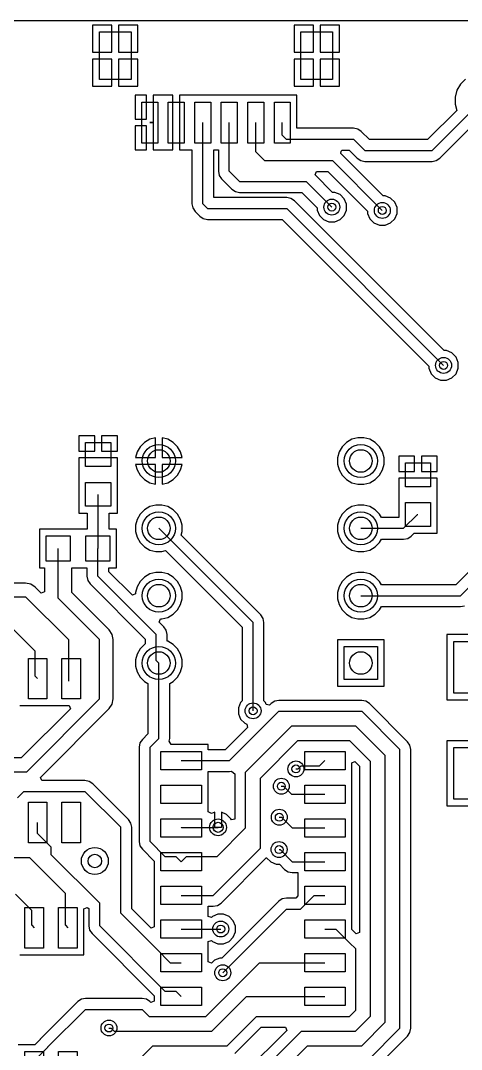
# Model space of a CAD drawing. Header units: inches. Extents: x 58 to 161, y 42 to 107.
# Drawn here: x 81.91 to 98.54, y 68.61 to 107.42 of the extents above; entities that cross this region are included whole.
import ezdxf

# ---------------------------------------------------------------- set-up
doc = ezdxf.new("R2010")
doc.units = ezdxf.units.IN
for name, color, linetype in [('Pad Holes', 156, 'Continuous'), ('Top Layer', 1, 'Continuous'), ('Via Holes', 16, 'Continuous')]:
    doc.layers.add(name, color=color, linetype=linetype)

# ---------------------------------------------------------------- blocks, each defined once
blk = doc.blocks.new('INDC5032X150N_2')
at = {"layer": 'Top Layer'}
for p, q in [((-2.975, -1.7), (-2.975, 1.7)), ((-2.975, 1.7), (-1.025, 1.7)), ((-1.025, 1.7), (-1.025, -1.7)), ((1.025, -1.7), (1.025, 1.7)), ((1.025, 1.7), (2.975, 1.7)), ((2.975, 1.7), (2.975, -1.7)), ((-1.025, -1.7), (-2.975, -1.7)), ((2.975, -1.7), (1.025, -1.7))]:
    blk.add_line(p, q, dxfattribs=at)
blk = doc.blocks.new('RESC1608X55N_10')
at = {"layer": 'Top Layer'}
for p, q in [((-1.2, -0.475), (-1.2, 0.475)), ((-1.2, 0.475), (-0.3, 0.475)), ((-0.3, 0.475), (-0.3, -0.475)), ((0.3, -0.475), (0.3, 0.475)), ((0.3, 0.475), (1.2, 0.475)), ((1.2, 0.475), (1.2, -0.475)), ((-0.3, -0.475), (-1.2, -0.475)), ((1.2, -0.475), (0.3, -0.475))]:
    blk.add_line(p, q, dxfattribs=at)
blk = doc.blocks.new('RESC1608X55N_24')
at = {"layer": 'Top Layer'}
for p, q in [((-1.2, -0.475), (-1.2, 0.475)), ((-1.2, 0.475), (-0.3, 0.475)), ((-0.3, 0.475), (-0.3, -0.475)), ((0.3, -0.475), (0.3, 0.475)), ((0.3, 0.475), (1.2, 0.475)), ((1.2, 0.475), (1.2, -0.475)), ((-0.3, -0.475), (-1.2, -0.475)), ((1.2, -0.475), (0.3, -0.475))]:
    blk.add_line(p, q, dxfattribs=at)
blk = doc.blocks.new('RESC1608X55N_28')
at = {"layer": 'Top Layer'}
for p, q in [((-1.2, -0.475), (-1.2, 0.475)), ((-1.2, 0.475), (-0.3, 0.475)), ((-0.3, 0.475), (-0.3, -0.475)), ((0.3, -0.475), (0.3, 0.475)), ((0.3, 0.475), (1.2, 0.475)), ((1.2, 0.475), (1.2, -0.475)), ((-0.3, -0.475), (-1.2, -0.475)), ((1.2, -0.475), (0.3, -0.475))]:
    blk.add_line(p, q, dxfattribs=at)
blk = doc.blocks.new('BM06BSRSSTBLFSN_50')
at = {"layer": 'Top Layer'}
for p, q in [((-2.8, 0.813), (-2.8, 2.363)), ((-2.8, 2.363), (-2.2, 2.363)), ((-2.2, 2.363), (-2.2, 0.813)), ((-1.8, 0.813), (-1.8, 2.363)), ((-1.8, 2.363), (-1.2, 2.363)), ((-1.2, 2.363), (-1.2, 0.813)), ((-0.8, 0.813), (-0.8, 2.363)), ((-0.8, 2.363), (-0.2, 2.363)), ((-0.2, 2.363), (-0.2, 0.813)), ((0.2, 0.813), (0.2, 2.363)), ((0.2, 2.363), (0.8, 2.363)), ((0.8, 2.363), (0.8, 0.813)), ((1.2, 0.813), (1.2, 2.363)), ((1.2, 2.363), (1.8, 2.363)), ((1.8, 2.363), (1.8, 0.813)), ((2.2, 0.813), (2.2, 2.363)), ((2.2, 2.363), (2.8, 2.363)), ((2.8, 2.363), (2.8, 0.813)), ((-2.2, 0.813), (-2.8, 0.813)), ((-1.2, 0.813), (-1.8, 0.813)), ((-0.2, 0.813), (-0.8, 0.813)), ((0.8, 0.813), (0.2, 0.813)), ((1.8, 0.813), (1.2, 0.813)), ((2.8, 0.813), (2.2, 0.813)), ((-4.4, -1.837), (-4.4, -0.037)), ((-4.4, -0.037), (-3.2, -0.037)), ((-3.2, -0.037), (-3.2, -1.837)), ((3.2, -1.837), (3.2, -0.037)), ((3.2, -0.037), (4.4, -0.037)), ((4.4, -0.037), (4.4, -1.837)), ((-3.2, -1.837), (-4.4, -1.837)), ((4.4, -1.837), (3.2, -1.837))]:
    blk.add_line(p, q, dxfattribs=at)
blk = doc.blocks.new('SOIC127P600X175_16N_68')
at = {"layer": 'Top Layer'}
for p, q in [((-3.475, 4.795), (-1.95, 4.795)), ((-3.475, 4.095), (-3.475, 4.795)), ((-1.95, 4.795), (-1.95, 4.095)), ((1.95, 4.795), (3.475, 4.795)), ((1.95, 4.095), (1.95, 4.795)), ((3.475, 4.795), (3.475, 4.095)), ((-1.95, 4.095), (-3.475, 4.095)), ((3.475, 4.095), (1.95, 4.095)), ((-3.475, 3.525), (-1.95, 3.525)), ((-3.475, 2.825), (-3.475, 3.525)), ((-1.95, 3.525), (-1.95, 2.825)), ((1.95, 3.525), (3.475, 3.525)), ((1.95, 2.825), (1.95, 3.525)), ((3.475, 3.525), (3.475, 2.825)), ((-1.95, 2.825), (-3.475, 2.825)), ((3.475, 2.825), (1.95, 2.825)), ((-3.475, 2.255), (-1.95, 2.255)), ((-3.475, 1.555), (-3.475, 2.255)), ((-1.95, 2.255), (-1.95, 1.555)), ((1.95, 2.255), (3.475, 2.255)), ((1.95, 1.555), (1.95, 2.255)), ((3.475, 2.255), (3.475, 1.555)), ((-1.95, 1.555), (-3.475, 1.555)), ((3.475, 1.555), (1.95, 1.555)), ((-3.475, 0.985), (-1.95, 0.985)), ((-3.475, 0.285), (-3.475, 0.985)), ((-1.95, 0.985), (-1.95, 0.285)), ((1.95, 0.985), (3.475, 0.985)), ((1.95, 0.285), (1.95, 0.985)), ((3.475, 0.985), (3.475, 0.285)), ((-1.95, 0.285), (-3.475, 0.285)), ((3.475, 0.285), (1.95, 0.285)), ((-3.475, -0.285), (-1.95, -0.285)), ((-3.475, -0.985), (-3.475, -0.285)), ((-1.95, -0.285), (-1.95, -0.985)), ((1.95, -0.285), (3.475, -0.285)), ((1.95, -0.985), (1.95, -0.285)), ((3.475, -0.285), (3.475, -0.985)), ((-1.95, -0.985), (-3.475, -0.985)), ((3.475, -0.985), (1.95, -0.985)), ((-3.475, -1.555), (-1.95, -1.555)), ((-3.475, -2.255), (-3.475, -1.555)), ((-1.95, -1.555), (-1.95, -2.255)), ((1.95, -1.555), (3.475, -1.555)), ((1.95, -2.255), (1.95, -1.555)), ((3.475, -1.555), (3.475, -2.255)), ((-1.95, -2.255), (-3.475, -2.255)), ((3.475, -2.255), (1.95, -2.255)), ((-3.475, -2.825), (-1.95, -2.825)), ((-3.475, -3.525), (-3.475, -2.825)), ((-1.95, -2.825), (-1.95, -3.525)), ((1.95, -2.825), (3.475, -2.825)), ((1.95, -3.525), (1.95, -2.825)), ((3.475, -2.825), (3.475, -3.525)), ((-1.95, -3.525), (-3.475, -3.525)), ((3.475, -3.525), (1.95, -3.525)), ((-3.475, -4.095), (-1.95, -4.095)), ((-3.475, -4.795), (-3.475, -4.095)), ((-1.95, -4.095), (-1.95, -4.795)), ((1.95, -4.095), (3.475, -4.095)), ((1.95, -4.795), (1.95, -4.095)), ((3.475, -4.095), (3.475, -4.795)), ((-1.95, -4.795), (-3.475, -4.795)), ((3.475, -4.795), (1.95, -4.795))]:
    blk.add_line(p, q, dxfattribs=at)
blk = doc.blocks.new('SOIC127P600X175_8N_99')
at = {"layer": 'Top Layer'}
for p, q in [((-3.475, 2.255), (-1.95, 2.255)), ((-3.475, 1.555), (-3.475, 2.255)), ((-1.95, 2.255), (-1.95, 1.555)), ((1.95, 2.255), (3.475, 2.255)), ((1.95, 1.555), (1.95, 2.255)), ((3.475, 2.255), (3.475, 1.555)), ((-1.95, 1.555), (-3.475, 1.555)), ((3.475, 1.555), (1.95, 1.555)), ((-3.475, 0.985), (-1.95, 0.985)), ((-3.475, 0.285), (-3.475, 0.985)), ((-1.95, 0.985), (-1.95, 0.285)), ((1.95, 0.985), (3.475, 0.985)), ((1.95, 0.285), (1.95, 0.985)), ((3.475, 0.985), (3.475, 0.285)), ((-1.95, 0.285), (-3.475, 0.285)), ((3.475, 0.285), (1.95, 0.285)), ((-3.475, -0.285), (-1.95, -0.285)), ((-3.475, -0.985), (-3.475, -0.285)), ((-1.95, -0.285), (-1.95, -0.985)), ((1.95, -0.285), (3.475, -0.285)), ((1.95, -0.985), (1.95, -0.285)), ((3.475, -0.285), (3.475, -0.985)), ((-1.95, -0.985), (-3.475, -0.985)), ((3.475, -0.985), (1.95, -0.985)), ((-3.475, -1.555), (-1.95, -1.555)), ((-3.475, -2.255), (-3.475, -1.555)), ((-1.95, -1.555), (-1.95, -2.255)), ((1.95, -1.555), (3.475, -1.555)), ((1.95, -2.255), (1.95, -1.555)), ((3.475, -1.555), (3.475, -2.255)), ((-1.95, -2.255), (-3.475, -2.255)), ((3.475, -2.255), (1.95, -2.255))]:
    blk.add_line(p, q, dxfattribs=at)
blk = doc.blocks.new('DIP762W65P254L965H470Q8N_101')
at = {"layer": 'Pad Holes'}
for centre in [(-3.81, 3.81), (3.81, 3.81), (-3.81, 1.27), (3.81, 1.27), (-3.81, -1.27), (3.81, -1.27), (-3.81, -3.81), (3.81, -3.81)]:
    blk.add_circle(centre, 0.425, dxfattribs=at)
at = {"layer": 'Top Layer'}
for p, q in [((-4.435, 4.435), (-3.185, 4.435)), ((-4.435, 3.185), (-4.435, 4.435)), ((-3.185, 4.435), (-3.185, 3.185)), ((-3.185, 3.185), (-4.435, 3.185))]:
    blk.add_line(p, q, dxfattribs=at)
for centre in [(3.81, 3.81), (-3.81, 1.27), (3.81, 1.27), (-3.81, -1.27), (3.81, -1.27), (-3.81, -3.81), (3.81, -3.81)]:
    blk.add_circle(centre, 0.625, dxfattribs=at)
blk = doc.blocks.new('SOIC127P600X175_8N_103')
at = {"layer": 'Top Layer'}
for p, q in [((-3.475, 2.255), (-1.95, 2.255)), ((-3.475, 1.555), (-3.475, 2.255)), ((-1.95, 2.255), (-1.95, 1.555)), ((1.95, 2.255), (3.475, 2.255)), ((1.95, 1.555), (1.95, 2.255)), ((3.475, 2.255), (3.475, 1.555)), ((-1.95, 1.555), (-3.475, 1.555)), ((3.475, 1.555), (1.95, 1.555)), ((-3.475, 0.985), (-1.95, 0.985)), ((-3.475, 0.285), (-3.475, 0.985)), ((-1.95, 0.985), (-1.95, 0.285)), ((1.95, 0.985), (3.475, 0.985)), ((1.95, 0.285), (1.95, 0.985)), ((3.475, 0.985), (3.475, 0.285)), ((-1.95, 0.285), (-3.475, 0.285)), ((3.475, 0.285), (1.95, 0.285)), ((-3.475, -0.285), (-1.95, -0.285)), ((-3.475, -0.985), (-3.475, -0.285)), ((-1.95, -0.285), (-1.95, -0.985)), ((1.95, -0.285), (3.475, -0.285)), ((1.95, -0.985), (1.95, -0.285)), ((3.475, -0.285), (3.475, -0.985)), ((-1.95, -0.985), (-3.475, -0.985)), ((3.475, -0.985), (1.95, -0.985)), ((-3.475, -1.555), (-1.95, -1.555)), ((-3.475, -2.255), (-3.475, -1.555)), ((-1.95, -1.555), (-1.95, -2.255)), ((1.95, -1.555), (3.475, -1.555)), ((1.95, -2.255), (1.95, -1.555)), ((3.475, -1.555), (3.475, -2.255)), ((-1.95, -2.255), (-3.475, -2.255)), ((3.475, -2.255), (1.95, -2.255))]:
    blk.add_line(p, q, dxfattribs=at)

msp = doc.modelspace()

# ---------------------------------------------------------------- linework, layer by layer
at = {"layer": 'Top Layer'}
for p, q in [((61.341, 107.417), (125.539, 107.417)), ((85.354, 107.247), (84.627, 107.247)), ((84.627, 107.247), (84.627, 106.22)), ((85.354, 106.22), (85.354, 107.247)), ((86.335, 107.247), (85.608, 107.247)), ((85.608, 107.247), (85.608, 106.22)), ((86.335, 106.22), (86.335, 107.247)), ((92.954, 107.247), (92.227, 107.247)), ((92.227, 107.247), (92.227, 106.22)), ((92.954, 106.22), (92.954, 107.247)), ((93.935, 107.247), (93.208, 107.247)), ((93.208, 107.247), (93.208, 106.22)), ((93.935, 106.22), (93.935, 107.247)), ((84.627, 106.22), (85.354, 106.22)), ((85.354, 105.966), (84.627, 105.966)), ((84.627, 105.966), (84.627, 104.939)), ((85.354, 104.939), (85.354, 105.966)), ((85.608, 106.22), (86.335, 106.22)), ((86.335, 105.966), (85.608, 105.966)), ((85.608, 105.966), (85.608, 104.939)), ((86.335, 104.939), (86.335, 105.966)), ((92.227, 106.22), (92.954, 106.22)), ((92.954, 105.966), (92.227, 105.966)), ((92.227, 105.966), (92.227, 104.939)), ((92.954, 104.939), (92.954, 105.966)), ((93.208, 106.22), (93.935, 106.22)), ((93.935, 105.966), (93.208, 105.966)), ((93.208, 105.966), (93.208, 104.939)), ((93.935, 104.939), (93.935, 105.966)), ((98.69, 105.207), (98.501, 105.018)), ((84.627, 104.939), (85.354, 104.939)), ((85.608, 104.939), (86.335, 104.939)), ((92.227, 104.939), (92.954, 104.939)), ((93.208, 104.939), (93.935, 104.939)), ((98.367, 104.786), (98.298, 104.528)), ((98.501, 105.018), (98.367, 104.786)), ((86.654, 104.597), (86.227, 104.597)), ((86.227, 104.597), (86.227, 103.695)), ((86.654, 103.695), (86.654, 104.597)), ((87.654, 104.597), (86.908, 104.597)), ((86.908, 104.597), (86.908, 103.568)), ((87.654, 103.568), (87.654, 104.597)), ((92.335, 104.597), (87.908, 104.597)), ((87.908, 104.597), (87.908, 103.568)), ((92.335, 103.355), (92.335, 104.597)), ((97.434, 102.514), (99.314, 104.394)), ((98.298, 104.528), (98.298, 104.26)), ((98.361, 104.024), (97.264, 102.926)), ((98.298, 104.26), (98.361, 104.024)), ((86.227, 103.695), (86.654, 103.695)), ((86.654, 103.441), (86.227, 103.441)), ((86.227, 103.441), (86.227, 102.539)), ((86.654, 102.539), (86.654, 103.441)), ((86.908, 103.568), (86.781, 103.568)), ((86.781, 103.568), (86.781, 103.568)), ((86.781, 103.568), (86.908, 103.568)), ((86.908, 103.568), (86.908, 102.539)), ((87.654, 102.539), (87.654, 103.568)), ((87.908, 103.568), (87.908, 102.539)), ((88.781, 100.506), (88.781, 103.568)), ((89.781, 101.735), (89.781, 103.568)), ((90.781, 102.462), (90.781, 103.568)), ((91.781, 103.093), (91.781, 103.568)), ((94.468, 103.355), (92.335, 103.355)), ((94.626, 103.324), (94.468, 103.355)), ((94.76, 103.234), (94.626, 103.324)), ((95.068, 102.926), (94.76, 103.234)), ((97.726, 102.223), (98.944, 103.441)), ((91.781, 103.093), (91.931, 102.943)), ((91.931, 102.943), (94.468, 102.943)), ((94.468, 102.943), (94.897, 102.514)), ((97.264, 102.926), (95.068, 102.926)), ((86.227, 102.539), (86.654, 102.539)), ((86.908, 102.539), (87.654, 102.539)), ((87.908, 102.539), (88.369, 102.539)), ((88.369, 102.539), (88.369, 100.506)), ((89.193, 100.742), (89.193, 102.539)), ((89.193, 102.539), (89.369, 102.539)), ((89.369, 102.539), (89.369, 101.735)), ((90.781, 102.462), (91.11, 102.133)), ((93.987, 102.404), (94.005, 102.485)), ((94.005, 102.485), (94.036, 102.531)), ((94.036, 102.531), (94.298, 102.531)), ((94.298, 102.531), (94.606, 102.223)), ((94.897, 102.514), (97.434, 102.514)), ((91.11, 102.133), (93.675, 102.133)), ((93.675, 102.133), (95.555, 100.254)), ((95.583, 100.809), (93.987, 102.404)), ((94.606, 102.223), (94.739, 102.134)), ((94.739, 102.134), (94.897, 102.102)), ((94.897, 102.102), (97.434, 102.102)), ((97.434, 102.102), (97.592, 102.134)), ((97.592, 102.134), (97.726, 102.223)), ((89.369, 101.735), (89.4, 101.577)), ((89.781, 101.735), (90.17, 101.346)), ((93.019, 101.594), (93.071, 101.721)), ((93.071, 101.721), (93.505, 101.721)), ((93.505, 101.721), (95, 100.226)), ((89.4, 101.577), (89.49, 101.444)), ((89.49, 101.444), (89.879, 101.055)), ((90.17, 101.346), (92.685, 101.346)), ((92.685, 101.346), (93.65, 100.381)), ((93.678, 100.936), (93.019, 101.594)), ((89.879, 101.055), (90.012, 100.965)), ((90.012, 100.965), (90.17, 100.934)), ((90.17, 100.934), (92.514, 100.934)), ((92.514, 100.934), (93.095, 100.353)), ((93.76, 100.936), (93.678, 100.936)), ((93.964, 100.851), (93.76, 100.936)), ((91.948, 100.742), (89.193, 100.742)), ((92.106, 100.711), (91.948, 100.742)), ((92.239, 100.621), (92.106, 100.711)), ((97.894, 94.967), (92.239, 100.621)), ((94.12, 100.695), (93.964, 100.851)), ((94.205, 100.491), (94.12, 100.695)), ((95.665, 100.809), (95.583, 100.809)), ((95.869, 100.724), (95.665, 100.809)), ((96.025, 100.568), (95.869, 100.724)), ((96.11, 100.364), (96.025, 100.568)), ((88.369, 100.506), (88.4, 100.348)), ((88.4, 100.348), (88.49, 100.214)), ((88.49, 100.214), (88.665, 100.039)), ((88.781, 100.506), (88.957, 100.33)), ((88.957, 100.33), (91.948, 100.33)), ((91.948, 100.33), (97.866, 94.412)), ((93.095, 100.353), (93.095, 100.27)), ((93.095, 100.27), (93.179, 100.067)), ((94.12, 100.067), (94.205, 100.27)), ((94.205, 100.27), (94.205, 100.491)), ((95, 100.226), (95, 100.143)), ((95, 100.143), (95.084, 99.94)), ((96.025, 99.94), (96.11, 100.143)), ((96.11, 100.143), (96.11, 100.364)), ((88.665, 100.039), (88.799, 99.949)), ((88.799, 99.949), (88.957, 99.918)), ((88.957, 99.918), (91.777, 99.918)), ((91.777, 99.918), (97.311, 94.384)), ((93.179, 100.067), (93.336, 99.91)), ((93.336, 99.91), (93.539, 99.826)), ((93.539, 99.826), (93.76, 99.826)), ((93.76, 99.826), (93.964, 99.91)), ((93.964, 99.91), (94.12, 100.067)), ((95.084, 99.94), (95.241, 99.783)), ((95.241, 99.783), (95.444, 99.699)), ((95.665, 99.699), (95.869, 99.783)), ((95.869, 99.783), (96.025, 99.94)), ((95.444, 99.699), (95.665, 99.699)), ((97.977, 94.967), (97.894, 94.967)), ((98.18, 94.882), (97.977, 94.967)), ((98.337, 94.726), (98.18, 94.882)), ((98.421, 94.522), (98.337, 94.726)), ((97.311, 94.384), (97.311, 94.301)), ((97.311, 94.301), (97.396, 94.098)), ((98.337, 94.098), (98.421, 94.301)), ((98.421, 94.301), (98.421, 94.522)), ((97.396, 94.098), (97.552, 93.941)), ((97.552, 93.941), (97.756, 93.857)), ((97.977, 93.857), (98.18, 93.941)), ((98.18, 93.941), (98.337, 94.098)), ((106.313, 94.119), (98.331, 86.137)), ((97.756, 93.857), (97.977, 93.857)), ((98.501, 85.725), (106.604, 93.828)), ((84.709, 91.751), (84.107, 91.751)), ((84.107, 91.751), (84.107, 91.174)), ((84.709, 91.174), (84.709, 91.751)), ((85.565, 91.751), (84.963, 91.751)), ((84.963, 91.751), (84.963, 91.174)), ((85.565, 91.174), (85.565, 91.751)), ((86.783, 91.624), (86.582, 91.508)), ((86.995, 91.681), (86.783, 91.624)), ((86.995, 90.932), (86.995, 91.681)), ((87.461, 91.624), (87.249, 91.681)), ((87.249, 91.681), (87.249, 90.932)), ((87.662, 91.508), (87.461, 91.624)), ((94.403, 91.624), (94.202, 91.508)), ((94.626, 91.684), (94.403, 91.624)), ((94.858, 91.684), (94.626, 91.684)), ((95.081, 91.624), (94.858, 91.684)), ((95.282, 91.508), (95.081, 91.624)), ((86.419, 91.345), (86.303, 91.144)), ((86.582, 91.508), (86.419, 91.345)), ((87.825, 91.345), (87.662, 91.508)), ((87.941, 91.144), (87.825, 91.345)), ((94.039, 91.345), (93.923, 91.144)), ((94.202, 91.508), (94.039, 91.345)), ((95.445, 91.345), (95.282, 91.508)), ((95.561, 91.144), (95.445, 91.345)), ((84.107, 91.174), (84.709, 91.174)), ((85.565, 90.92), (84.107, 90.92)), ((84.107, 90.92), (84.107, 90.378)), ((84.963, 91.174), (85.565, 91.174)), ((85.565, 90.378), (85.565, 90.92)), ((86.303, 91.144), (86.246, 90.932)), ((86.246, 90.932), (86.995, 90.932)), ((87.249, 90.932), (87.998, 90.932)), ((87.998, 90.932), (87.941, 91.144)), ((93.923, 91.144), (93.863, 90.921)), ((93.863, 90.921), (93.863, 90.689)), ((95.621, 90.921), (95.561, 91.144)), ((95.621, 90.689), (95.621, 90.921)), ((96.774, 90.989), (96.172, 90.989)), ((96.172, 90.989), (96.172, 90.412)), ((96.774, 90.412), (96.774, 90.989)), ((97.63, 90.989), (97.028, 90.989)), ((97.028, 90.989), (97.028, 90.412)), ((97.63, 90.412), (97.63, 90.989)), ((86.995, 90.678), (86.246, 90.678)), ((86.246, 90.678), (86.303, 90.466)), ((86.303, 90.466), (86.419, 90.265)), ((86.995, 89.929), (86.995, 90.678)), ((87.998, 90.678), (87.249, 90.678)), ((87.249, 90.678), (87.249, 89.929)), ((87.825, 90.265), (87.941, 90.466)), ((87.941, 90.466), (87.998, 90.678)), ((93.863, 90.689), (93.923, 90.466)), ((93.923, 90.466), (94.039, 90.265)), ((95.445, 90.265), (95.561, 90.466)), ((95.561, 90.466), (95.621, 90.689)), ((84.107, 90.378), (84.107, 90.343)), ((84.107, 90.343), (84.107, 90.251)), ((84.107, 90.251), (84.107, 90.216)), ((84.107, 90.216), (84.107, 88.843)), ((85.565, 90.343), (85.565, 90.378)), ((85.565, 90.251), (85.565, 90.343)), ((85.565, 90.216), (85.565, 90.251)), ((85.565, 88.843), (85.565, 90.216)), ((86.419, 90.265), (86.582, 90.102)), ((86.582, 90.102), (86.783, 89.986)), ((87.461, 89.986), (87.662, 90.102)), ((87.662, 90.102), (87.825, 90.265)), ((94.039, 90.265), (94.202, 90.102)), ((94.202, 90.102), (94.403, 89.986)), ((95.081, 89.986), (95.282, 90.102)), ((95.282, 90.102), (95.445, 90.265)), ((96.172, 90.412), (96.774, 90.412)), ((97.63, 90.158), (96.172, 90.158)), ((96.172, 90.158), (96.172, 89.616)), ((97.028, 90.412), (97.63, 90.412)), ((97.63, 89.616), (97.63, 90.158)), ((86.783, 89.986), (86.995, 89.929)), ((87.249, 89.929), (87.461, 89.986)), ((94.403, 89.986), (94.626, 89.926)), ((94.626, 89.926), (94.858, 89.926)), ((94.858, 89.926), (95.081, 89.986)), ((84.836, 87.515), (84.836, 89.547)), ((96.172, 89.616), (96.172, 89.581)), ((96.172, 89.581), (96.172, 89.489)), ((96.172, 89.489), (96.172, 89.454)), ((96.172, 89.454), (96.172, 88.677)), ((97.63, 89.581), (97.63, 89.616)), ((97.63, 89.489), (97.63, 89.581)), ((97.63, 89.454), (97.63, 89.489)), ((97.63, 88.081), (97.63, 89.454)), ((86.582, 88.968), (86.419, 88.805)), ((86.783, 89.084), (86.582, 88.968)), ((87.006, 89.144), (86.783, 89.084)), ((87.238, 89.144), (87.006, 89.144)), ((87.461, 89.084), (87.238, 89.144)), ((87.662, 88.968), (87.461, 89.084)), ((87.825, 88.805), (87.662, 88.968)), ((94.202, 88.968), (94.039, 88.805)), ((94.403, 89.084), (94.202, 88.968)), ((94.626, 89.144), (94.403, 89.084)), ((94.858, 89.144), (94.626, 89.144)), ((95.081, 89.084), (94.858, 89.144)), ((95.282, 88.968), (95.081, 89.084)), ((95.445, 88.805), (95.282, 88.968)), ((84.107, 88.843), (84.424, 88.843)), ((84.424, 88.843), (84.424, 88.232)), ((85.248, 88.232), (85.248, 88.843)), ((85.248, 88.843), (85.565, 88.843)), ((86.303, 88.604), (86.243, 88.381)), ((86.419, 88.805), (86.303, 88.604)), ((87.941, 88.604), (87.825, 88.805)), ((88.001, 88.381), (87.941, 88.604)), ((93.923, 88.604), (93.863, 88.381)), ((94.039, 88.805), (93.923, 88.604)), ((95.519, 88.677), (95.445, 88.805)), ((96.172, 88.677), (95.519, 88.677)), ((96.356, 88.265), (96.876, 88.785)), ((96.876, 88.785), (96.901, 88.785)), ((84.028, 88.232), (82.62, 88.232)), ((82.62, 88.232), (82.62, 86.774)), ((84.12, 88.232), (84.028, 88.232)), ((84.028, 88.232), (84.028, 88.232)), ((84.424, 88.232), (84.12, 88.232)), ((84.12, 88.232), (84.12, 88.232)), ((85.528, 88.232), (85.248, 88.232)), ((85.528, 86.774), (85.528, 88.232)), ((86.243, 88.381), (86.243, 88.149)), ((86.243, 88.149), (86.303, 87.926)), ((87.122, 88.265), (90.678, 84.709)), ((87.963, 88.007), (88.001, 88.149)), ((88.001, 88.149), (88.001, 88.381)), ((93.863, 88.381), (93.863, 88.149)), ((93.863, 88.149), (93.923, 87.926)), ((94.742, 88.265), (96.356, 88.265)), ((86.303, 87.926), (86.419, 87.725)), ((86.419, 87.725), (86.582, 87.562)), ((90.969, 85), (87.963, 88.007)), ((93.923, 87.926), (94.039, 87.725)), ((94.039, 87.725), (94.202, 87.562)), ((95.282, 87.562), (95.445, 87.725)), ((95.445, 87.725), (95.519, 87.853)), ((95.519, 87.853), (96.356, 87.853)), ((96.356, 87.853), (96.514, 87.884)), ((96.514, 87.884), (96.647, 87.974)), ((96.647, 87.974), (96.755, 88.081)), ((96.755, 88.081), (97.63, 88.081)), ((83.324, 85.63), (83.324, 87.503)), ((84.824, 87.503), (84.836, 87.515)), ((84.824, 86.459), (84.824, 87.503)), ((86.582, 87.562), (86.783, 87.446)), ((86.783, 87.446), (87.006, 87.386)), ((87.006, 87.386), (87.238, 87.386)), ((87.238, 87.386), (87.38, 87.424)), ((87.38, 87.424), (90.266, 84.538)), ((94.202, 87.562), (94.403, 87.446)), ((94.403, 87.446), (94.626, 87.386)), ((94.626, 87.386), (94.858, 87.386)), ((94.858, 87.386), (95.081, 87.446)), ((95.081, 87.446), (95.282, 87.562)), ((82.62, 86.774), (82.806, 86.774)), ((82.806, 86.774), (82.806, 85.872)), ((83.842, 85.845), (83.842, 86.774)), ((83.842, 86.774), (84.028, 86.774)), ((84.028, 86.774), (84.028, 86.774)), ((84.028, 86.774), (84.12, 86.774)), ((84.12, 86.774), (84.12, 86.774)), ((84.12, 86.774), (84.412, 86.774)), ((84.412, 86.774), (84.412, 86.459)), ((85.236, 86.63), (85.236, 86.774)), ((85.236, 86.774), (85.528, 86.774)), ((86.126, 85.74), (85.236, 86.63)), ((86.783, 86.544), (86.582, 86.428)), ((87.006, 86.604), (86.783, 86.544)), ((87.238, 86.604), (87.006, 86.604)), ((87.461, 86.544), (87.238, 86.604)), ((87.662, 86.428), (87.461, 86.544)), ((94.403, 86.544), (94.202, 86.428)), ((94.626, 86.604), (94.403, 86.544)), ((94.858, 86.604), (94.626, 86.604)), ((95.081, 86.544), (94.858, 86.604)), ((95.282, 86.428), (95.081, 86.544)), ((82.098, 86.2), (79.497, 86.2)), ((82.296, 86.16), (82.098, 86.2)), ((82.464, 86.048), (82.296, 86.16)), ((84.412, 86.459), (84.443, 86.301)), ((84.443, 86.301), (84.533, 86.168)), ((84.533, 86.168), (86.611, 84.089)), ((84.824, 86.459), (87.023, 84.26)), ((86.419, 86.265), (86.303, 86.064)), ((86.582, 86.428), (86.419, 86.265)), ((87.825, 86.265), (87.662, 86.428)), ((87.941, 86.064), (87.825, 86.265)), ((94.039, 86.265), (93.923, 86.064)), ((94.202, 86.428), (94.039, 86.265)), ((95.445, 86.265), (95.282, 86.428)), ((95.519, 86.137), (95.445, 86.265)), ((82.689, 85.823), (82.464, 86.048)), ((82.806, 85.872), (82.689, 85.823)), ((85.253, 84.434), (83.842, 85.845)), ((86.243, 85.789), (86.126, 85.74)), ((86.303, 86.064), (86.243, 85.841)), ((86.243, 85.841), (86.243, 85.789)), ((88.001, 85.841), (87.941, 86.064)), ((88.001, 85.609), (88.001, 85.841)), ((93.923, 86.064), (93.863, 85.841)), ((93.863, 85.841), (93.863, 85.609)), ((98.331, 86.137), (95.519, 86.137)), ((79.497, 85.682), (82.098, 85.682)), ((82.098, 85.682), (83.724, 84.055)), ((83.324, 85.63), (84.887, 84.068)), ((87.825, 85.185), (87.941, 85.386)), ((87.941, 85.386), (88.001, 85.609)), ((93.863, 85.609), (93.923, 85.386)), ((93.923, 85.386), (94.039, 85.185)), ((94.742, 85.725), (98.501, 85.725)), ((87.461, 84.906), (87.662, 85.022)), ((87.662, 85.022), (87.825, 85.185)), ((91.059, 84.867), (90.969, 85)), ((94.039, 85.185), (94.202, 85.022)), ((94.202, 85.022), (94.403, 84.906)), ((95.081, 84.906), (95.282, 85.022)), ((95.282, 85.022), (95.445, 85.185)), ((95.445, 85.185), (95.519, 85.313)), ((95.519, 85.313), (98.501, 85.313)), ((98.501, 85.313), (98.659, 85.344)), ((87.137, 84.729), (87.186, 84.846)), ((87.314, 84.551), (87.137, 84.729)), ((87.186, 84.846), (87.238, 84.846)), ((87.238, 84.846), (87.461, 84.906)), ((90.678, 81.382), (90.678, 84.709)), ((91.09, 84.709), (91.059, 84.867)), ((91.09, 81.753), (91.09, 84.709)), ((94.403, 84.906), (94.626, 84.846)), ((94.626, 84.846), (94.858, 84.846)), ((94.858, 84.846), (95.081, 84.906)), ((81.497, 84.584), (82.454, 83.627)), ((85.365, 84.266), (85.253, 84.434)), ((85.405, 84.068), (85.365, 84.266)), ((87.023, 83.284), (87.023, 84.26)), ((87.404, 84.418), (87.314, 84.551)), ((87.435, 84.26), (87.404, 84.418)), ((87.435, 84.011), (87.435, 84.26)), ((90.266, 84.538), (90.266, 81.753)), ((101.903, 84.255), (97.995, 84.255)), ((97.995, 84.255), (97.995, 81.797)), ((83.724, 82.499), (83.724, 84.055)), ((84.887, 81.831), (84.887, 84.068)), ((85.405, 84.067), (85.405, 84.068)), ((85.405, 81.831), (85.405, 84.067)), ((86.582, 83.888), (86.419, 83.725)), ((86.611, 83.905), (86.582, 83.888)), ((86.611, 84.089), (86.611, 83.905)), ((87.461, 84.004), (87.435, 84.011)), ((87.662, 83.888), (87.461, 84.004)), ((87.825, 83.725), (87.662, 83.888)), ((95.621, 84.064), (93.863, 84.064)), ((93.863, 84.064), (93.863, 82.306)), ((95.621, 82.306), (95.621, 84.064)), ((82.454, 82.691), (82.454, 83.627)), ((86.303, 83.524), (86.243, 83.301)), ((86.419, 83.725), (86.303, 83.524)), ((87.941, 83.524), (87.825, 83.725)), ((88.001, 83.301), (87.941, 83.524)), ((86.243, 83.301), (86.243, 83.069)), ((86.243, 83.069), (86.303, 82.846)), ((87.023, 83.284), (87.122, 83.185)), ((87.122, 80.342), (87.122, 83.185)), ((87.941, 82.846), (88.001, 83.069)), ((88.001, 83.069), (88.001, 83.301)), ((82.454, 82.691), (82.55, 82.595)), ((86.303, 82.846), (86.419, 82.645)), ((87.825, 82.645), (87.941, 82.846)), ((86.419, 82.645), (86.582, 82.482)), ((86.582, 82.482), (86.71, 82.408)), ((86.71, 82.408), (86.71, 80.512)), ((87.534, 82.408), (87.662, 82.482)), ((87.534, 80.342), (87.534, 82.408)), ((87.662, 82.482), (87.825, 82.645)), ((93.863, 82.306), (95.621, 82.306)), ((81.884, 81.578), (81.946, 81.578)), ((81.946, 81.578), (82.011, 81.578)), ((81.946, 81.578), (81.946, 81.578)), ((82.011, 81.578), (83.154, 81.578)), ((82.141, 79.085), (84.887, 81.831)), ((83.154, 81.578), (83.154, 81.578)), ((83.154, 81.578), (83.216, 81.578)), ((83.216, 81.578), (83.281, 81.578)), ((83.216, 81.578), (83.216, 81.578)), ((83.281, 81.578), (83.736, 81.578)), ((83.736, 81.578), (83.785, 81.461)), ((85.253, 81.465), (85.365, 81.633)), ((85.365, 81.633), (85.405, 81.831)), ((90.208, 81.695), (90.124, 81.492)), ((90.266, 81.753), (90.208, 81.695)), ((91.148, 81.695), (91.09, 81.753)), ((91.179, 81.619), (91.148, 81.695)), ((91.304, 81.594), (91.179, 81.619)), ((91.365, 81.655), (91.304, 81.594)), ((91.498, 81.745), (91.365, 81.655)), ((91.656, 81.776), (91.498, 81.745)), ((94.779, 81.776), (91.656, 81.776)), ((94.936, 81.745), (94.779, 81.776)), ((95.07, 81.655), (94.936, 81.745)), ((96.51, 80.216), (95.07, 81.655)), ((97.995, 81.797), (101.32, 81.797)), ((83.785, 81.461), (81.927, 79.603)), ((82.655, 78.867), (85.253, 81.465)), ((85.253, 81.465), (85.253, 81.465)), ((89.794, 79.502), (91.656, 81.364)), ((90.124, 81.492), (90.124, 81.271)), ((90.124, 81.271), (90.208, 81.068)), ((91.656, 81.364), (94.779, 81.364)), ((94.779, 81.364), (96.218, 79.924)), ((90.465, 80.756), (89.623, 79.914)), ((90.208, 81.068), (90.364, 80.912)), ((90.364, 80.912), (90.44, 80.88)), ((90.399, 79.071), (92.137, 80.81)), ((90.44, 80.88), (90.465, 80.756)), ((92.137, 80.81), (94.549, 80.81)), ((94.549, 80.81), (95.665, 79.695)), ((86.71, 80.512), (86.501, 80.303)), ((86.792, 80.012), (87.122, 80.342)), ((87.512, 80.233), (87.534, 80.342)), ((86.411, 80.169), (86.38, 80.012)), ((86.38, 80.012), (86.38, 76.452)), ((86.501, 80.303), (86.411, 80.169)), ((86.792, 76.452), (86.792, 80.012)), ((87.591, 80.106), (87.512, 80.233)), ((88.982, 80.106), (87.591, 80.106)), ((88.982, 79.914), (88.982, 80.106)), ((90.957, 78.847), (92.367, 80.256)), ((92.367, 80.256), (94.32, 80.256)), ((94.32, 80.256), (95.111, 79.465)), ((96.599, 80.082), (96.51, 80.216)), ((96.63, 79.924), (96.599, 80.082)), ((101.32, 80.255), (97.995, 80.255)), ((97.995, 80.255), (97.995, 77.797)), ((81.927, 79.603), (79.748, 79.603)), ((89.623, 79.914), (88.982, 79.914)), ((95.665, 69.636), (95.665, 79.695)), ((96.218, 69.406), (96.218, 79.924)), ((96.63, 69.406), (96.63, 79.924)), ((87.966, 79.502), (89.794, 79.502)), ((92.296, 79.189), (92.377, 79.189)), ((92.377, 79.189), (92.49, 79.302)), ((92.49, 79.302), (93.19, 79.302)), ((93.19, 79.302), (93.39, 79.502)), ((94.407, 79.421), (94.524, 79.469)), ((94.407, 78.963), (94.407, 79.421)), ((94.524, 79.469), (94.699, 79.295)), ((94.699, 79.295), (94.699, 73.016)), ((95.111, 69.865), (95.111, 79.465)), ((79.048, 79.085), (82.141, 79.085)), ((82.704, 78.749), (82.655, 78.867)), ((88.982, 78.898), (88.982, 79.09)), ((88.982, 79.09), (89.794, 79.09)), ((88.982, 78.898), (88.982, 78.898)), ((88.982, 77.628), (88.982, 78.836)), ((88.982, 78.836), (88.982, 78.836)), ((88.982, 78.836), (88.982, 78.898)), ((89.794, 79.09), (89.864, 79.104)), ((89.864, 79.104), (89.882, 79.099)), ((89.882, 79.099), (89.987, 79.004)), ((89.987, 79.004), (89.987, 77.293)), ((90.399, 76.962), (90.399, 79.071)), ((90.957, 76.201), (90.957, 78.847)), ((94.407, 78.898), (94.407, 78.963)), ((94.407, 78.836), (94.407, 78.898)), ((94.407, 78.898), (94.407, 78.898)), ((94.407, 77.628), (94.407, 78.836)), ((94.407, 78.836), (94.407, 78.836)), ((84.337, 78.749), (82.704, 78.749)), ((84.495, 78.718), (84.337, 78.749)), ((84.629, 78.629), (84.495, 78.718)), ((85.978, 77.279), (84.629, 78.629)), ((91.745, 78.537), (91.826, 78.537)), ((91.826, 78.537), (92.131, 78.232)), ((81.796, 78.101), (82.033, 78.337)), ((82.033, 78.337), (84.337, 78.337)), ((84.337, 78.337), (85.687, 76.988)), ((92.131, 78.232), (93.39, 78.232)), ((88.982, 77.628), (88.982, 77.628)), ((88.982, 77.566), (88.982, 77.628)), ((94.407, 77.566), (94.407, 77.628)), ((94.407, 77.628), (94.407, 77.628)), ((97.995, 77.797), (101.903, 77.797)), ((86.067, 77.146), (85.978, 77.279)), ((89.109, 77.503), (88.982, 77.566)), ((89.23, 77.553), (89.109, 77.503)), ((89.23, 76.987), (89.23, 77.553)), ((89.681, 77.472), (89.484, 77.553)), ((89.484, 77.553), (89.484, 76.987)), ((89.842, 77.311), (89.681, 77.472)), ((89.86, 77.268), (89.842, 77.311)), ((89.987, 77.293), (89.86, 77.268)), ((91.669, 77.368), (91.75, 77.368)), ((91.75, 77.368), (92.156, 76.962)), ((94.407, 76.358), (94.407, 77.566)), ((94.407, 77.566), (94.407, 77.566)), ((82.55, 76.759), (82.55, 77.171)), ((85.687, 73.747), (85.687, 76.988)), ((86.099, 76.988), (86.067, 77.146)), ((86.099, 73.918), (86.099, 76.988)), ((87.966, 76.962), (87.979, 76.975)), ((87.979, 76.975), (89.344, 76.975)), ((89.484, 76.987), (89.23, 76.987)), ((89.329, 75.892), (90.399, 76.962)), ((89.344, 76.975), (89.357, 76.987)), ((92.156, 76.962), (93.39, 76.962)), ((82.55, 76.759), (83.066, 76.243)), ((86.38, 76.452), (86.411, 76.295)), ((86.792, 76.452), (87.352, 75.892)), ((83.066, 75.954), (83.066, 76.243)), ((86.411, 76.295), (86.501, 76.161)), ((86.501, 76.161), (86.949, 75.712)), ((89.178, 74.422), (90.957, 76.201)), ((91.659, 76.149), (91.699, 76.149)), ((91.699, 76.149), (92.156, 75.692)), ((94.407, 76.296), (94.407, 76.358)), ((94.407, 76.358), (94.407, 76.358)), ((94.407, 75.088), (94.407, 76.296)), ((94.407, 76.296), (94.407, 76.296)), ((79.305, 75.852), (82.238, 75.852)), ((82.238, 75.852), (83.597, 74.493)), ((83.066, 75.954), (84.893, 74.127)), ((86.949, 75.712), (86.949, 75.088)), ((87.352, 75.892), (87.766, 75.892)), ((87.766, 75.892), (87.966, 75.692)), ((87.966, 75.692), (88.166, 75.892)), ((88.166, 75.892), (89.329, 75.892)), ((89.47, 74.131), (91.177, 75.838)), ((91.177, 75.838), (91.19, 75.835)), ((91.19, 75.835), (91.346, 75.68)), ((91.346, 75.68), (91.549, 75.595)), ((92.156, 75.692), (93.39, 75.692)), ((91.549, 75.595), (91.67, 75.595)), ((91.67, 75.595), (91.865, 75.401)), ((91.865, 75.401), (91.999, 75.311)), ((91.999, 75.311), (92.156, 75.28)), ((86.949, 75.088), (86.949, 75.088)), ((86.949, 75.088), (86.949, 75.026)), ((86.949, 75.026), (86.949, 75.026)), ((86.949, 75.026), (86.949, 73.818)), ((92.156, 75.28), (92.373, 75.28)), ((92.373, 75.088), (92.373, 75.088)), ((92.373, 75.088), (92.373, 75.026)), ((92.373, 75.026), (92.373, 75.026)), ((92.373, 75.28), (92.373, 75.088)), ((92.373, 75.026), (92.373, 74.401)), ((94.407, 75.026), (94.407, 75.088)), ((94.407, 75.088), (94.407, 75.088)), ((94.407, 73.883), (94.407, 75.026)), ((94.407, 75.026), (94.407, 75.026)), ((81.713, 74.468), (82.327, 73.854)), ((83.597, 73.293), (83.597, 74.493)), ((84.893, 73.271), (84.893, 74.127)), ((87.966, 74.422), (89.178, 74.422)), ((89.336, 74.041), (89.47, 74.131)), ((91.649, 74.197), (89.506, 72.055)), ((91.782, 74.287), (91.649, 74.197)), ((91.94, 74.318), (91.782, 74.287)), ((92.291, 74.318), (91.94, 74.318)), ((92.373, 74.401), (92.291, 74.318)), ((92.462, 73.906), (92.978, 74.422)), ((92.978, 74.422), (93.39, 74.422)), ((82.327, 73.293), (82.327, 73.854)), ((84.297, 73.907), (84.424, 73.969)), ((84.297, 72.18), (84.297, 73.907)), ((84.424, 73.969), (84.481, 73.924)), ((84.481, 73.924), (84.481, 73.271)), ((85.687, 73.747), (87.036, 72.398)), ((86.832, 73.185), (86.099, 73.918)), ((86.949, 73.818), (86.949, 73.818)), ((86.949, 73.818), (86.949, 73.756)), ((86.949, 73.756), (86.949, 73.756)), ((86.949, 73.756), (86.949, 73.233)), ((88.982, 73.818), (88.982, 74.01)), ((88.982, 74.01), (89.178, 74.01)), ((88.982, 73.818), (88.982, 73.818)), ((88.982, 73.618), (88.982, 73.756)), ((88.982, 73.756), (88.982, 73.756)), ((88.982, 73.756), (88.982, 73.818)), ((89.178, 74.01), (89.336, 74.041)), ((89.535, 71.501), (91.94, 73.906)), ((91.94, 73.906), (92.462, 73.906)), ((94.407, 73.818), (94.407, 73.883)), ((94.407, 73.756), (94.407, 73.818)), ((94.407, 73.818), (94.407, 73.818)), ((94.407, 73.131), (94.407, 73.756)), ((94.407, 73.756), (94.407, 73.756)), ((89.109, 73.586), (88.982, 73.618)), ((89.145, 73.622), (89.109, 73.586)), ((89.349, 73.706), (89.145, 73.622)), ((89.569, 73.706), (89.349, 73.706)), ((89.773, 73.622), (89.569, 73.706)), ((89.928, 73.466), (89.773, 73.622)), ((90.013, 73.262), (89.928, 73.466)), ((82.327, 73.293), (82.423, 73.197)), ((83.597, 73.293), (83.693, 73.197)), ((84.481, 73.271), (84.513, 73.113)), ((84.513, 73.113), (84.602, 72.98)), ((84.602, 72.98), (86.949, 70.632)), ((84.893, 73.271), (87.352, 70.812)), ((86.949, 73.233), (86.832, 73.185)), ((87.966, 73.152), (89.459, 73.152)), ((89.928, 72.838), (90.013, 73.042)), ((90.013, 73.042), (90.013, 73.262)), ((93.39, 73.152), (93.802, 73.152)), ((93.802, 73.152), (94.318, 72.636)), ((94.572, 72.965), (94.407, 73.131)), ((94.699, 73.016), (94.572, 72.965)), ((88.982, 72.686), (89.109, 72.718)), ((88.982, 72.548), (88.982, 72.686)), ((89.109, 72.718), (89.145, 72.682)), ((89.145, 72.682), (89.349, 72.598)), ((89.349, 72.598), (89.569, 72.598)), ((89.569, 72.598), (89.773, 72.682)), ((89.773, 72.682), (89.928, 72.838)), ((94.318, 72.636), (94.32, 72.636)), ((94.32, 72.636), (94.557, 72.399)), ((81.884, 72.18), (83.027, 72.18)), ((83.027, 72.18), (83.027, 72.18)), ((83.027, 72.18), (83.089, 72.18)), ((83.089, 72.18), (83.154, 72.18)), ((83.089, 72.18), (83.089, 72.18)), ((83.154, 72.18), (84.297, 72.18)), ((87.036, 72.398), (87.038, 72.398)), ((87.038, 72.398), (87.554, 71.882)), ((88.982, 72.548), (88.982, 72.548)), ((88.982, 72.421), (88.982, 72.486)), ((88.982, 71.912), (88.982, 72.421)), ((88.982, 72.486), (88.982, 72.548)), ((88.982, 72.486), (88.982, 72.486)), ((94.557, 70.095), (94.557, 72.399)), ((87.554, 71.882), (87.966, 71.882)), ((88.896, 69.858), (90.92, 71.882)), ((89.109, 71.859), (88.982, 71.912)), ((89.221, 71.971), (89.109, 71.859)), ((89.425, 72.055), (89.221, 71.971)), ((89.506, 72.055), (89.425, 72.055)), ((90.92, 71.882), (93.39, 71.882)), ((86.949, 70.632), (86.949, 70.43)), ((87.352, 70.812), (87.766, 70.812)), ((87.766, 70.812), (87.966, 70.612)), ((84.067, 70.413), (82.648, 68.994)), ((84.201, 70.503), (84.067, 70.413)), ((84.358, 70.534), (84.201, 70.503)), ((86.495, 70.534), (84.358, 70.534)), ((86.653, 70.503), (86.495, 70.534)), ((86.786, 70.413), (86.653, 70.503)), ((86.822, 70.377), (86.786, 70.413)), ((86.949, 70.43), (86.822, 70.377)), ((89.125, 69.304), (90.433, 70.612)), ((90.433, 70.612), (93.39, 70.612)), ((82.939, 68.703), (84.358, 70.122)), ((84.358, 70.122), (86.495, 70.122)), ((86.495, 70.122), (86.759, 69.858)), ((86.759, 69.858), (88.896, 69.858)), ((89.705, 68.75), (90.813, 69.858)), ((90.813, 69.858), (94.32, 69.858)), ((94.32, 69.858), (94.557, 70.095)), ((94.549, 69.304), (95.111, 69.865)), ((94.779, 68.75), (95.665, 69.636)), ((85.242, 69.418), (85.324, 69.418)), ((85.324, 69.418), (85.438, 69.304)), ((85.438, 69.304), (89.125, 69.304)), ((89.996, 68.459), (90.984, 69.446)), ((91.947, 69.329), (90.355, 67.737)), ((90.646, 67.445), (92.505, 69.304)), ((90.984, 69.446), (91.899, 69.446)), ((91.899, 69.446), (91.947, 69.329)), ((92.505, 69.304), (94.549, 69.304)), ((95.008, 68.196), (96.218, 69.406)), ((95.3, 67.905), (96.51, 69.115)), ((96.51, 69.115), (96.599, 69.249)), ((96.599, 69.249), (96.63, 69.406)), ((82.444, 68.789), (81.819, 68.789)), ((82.423, 68.185), (82.939, 68.701)), ((82.645, 68.99), (82.444, 68.789)), ((82.648, 68.994), (82.645, 68.99)), ((82.939, 68.701), (82.939, 68.703)), ((85.402, 67.259), (86.893, 68.75)), ((86.893, 68.75), (89.705, 68.75)), ((91.2, 67.216), (92.735, 68.75)), ((92.735, 68.75), (94.779, 68.75))]:
    msp.add_line(p, q, dxfattribs=at)
for centre, radius in [((93.65, 100.381), 0.301), ((95.555, 100.254), 0.301), ((97.866, 94.412), 0.301), ((90.678, 81.382), 0.3), ((92.296, 79.189), 0.3), ((91.745, 78.537), 0.3), ((91.669, 77.368), 0.3), ((89.357, 76.987), 0.318), ((91.659, 76.149), 0.3), ((84.709, 75.717), 0.508), ((89.459, 73.152), 0.3), ((89.535, 71.501), 0.3), ((85.242, 69.418), 0.3)]:
    msp.add_circle(centre, radius, dxfattribs=at)
at = {"layer": 'Via Holes'}
for centre, radius in [((93.65, 100.381), 0.15), ((95.555, 100.254), 0.15), ((97.866, 94.412), 0.15), ((90.678, 81.382), 0.15), ((92.296, 79.189), 0.15), ((91.745, 78.537), 0.15), ((91.669, 77.368), 0.15), ((89.357, 76.987), 0.191), ((91.659, 76.149), 0.15), ((84.709, 75.717), 0.254), ((89.459, 73.152), 0.15), ((89.535, 71.501), 0.15), ((85.242, 69.418), 0.15)]:
    msp.add_circle(centre, radius, dxfattribs=at)

# ---------------------------------------------------------------- block references
for name, p, rotation in [('BM06BSRSSTBLFSN_50', (89.281, 105.156), 180), ('RESC1608X55N_10', (84.836, 90.297), 270), ('DIP762W65P254L965H470Q8N_101', (90.932, 86.995), 180), ('RESC1608X55N_24', (96.901, 89.535), 270), ('RESC1608X55N_28', (84.074, 87.503), 180), ('INDC5032X150N_2', (99.949, 81.026), 90), ('SOIC127P600X175_8N_103', (81.915, 79.883), 90), ('SOIC127P600X175_8N_99', (81.788, 70.485), 90)]:
    msp.add_blockref(name, p, dxfattribs=dict(rotation=rotation))
msp.add_blockref('SOIC127P600X175_16N_68', (90.678, 75.057))

doc.saveas('drawing.dxf')
